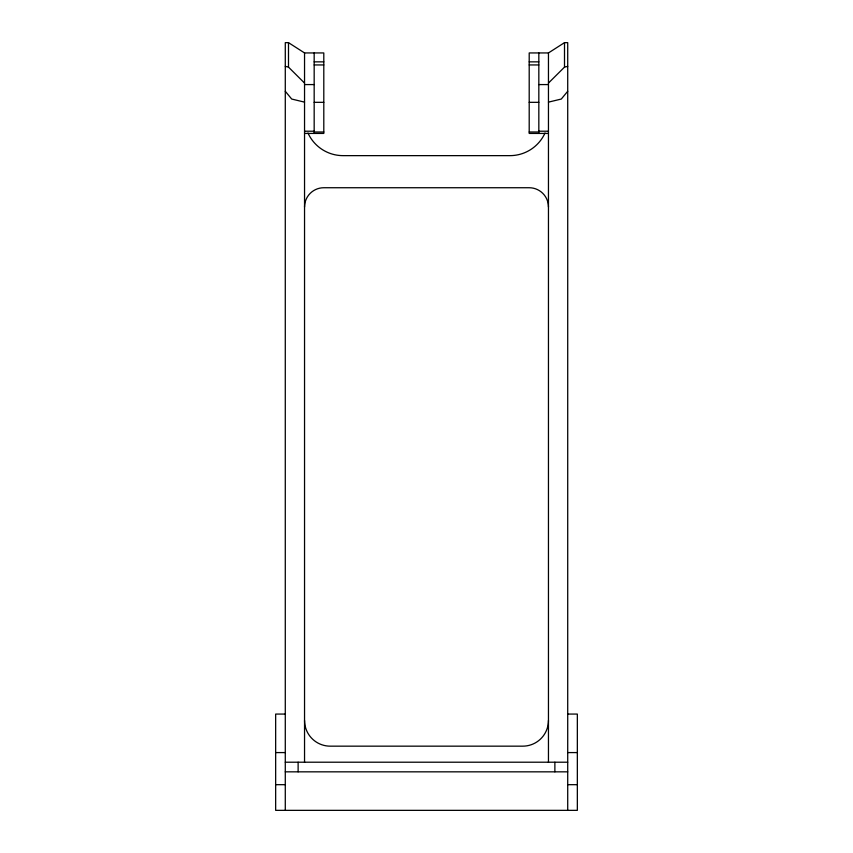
<?xml version="1.0" encoding="UTF-8"?>
<svg xmlns="http://www.w3.org/2000/svg" width="853" height="853" viewBox="0 0 853 853"><rect width="100%" height="100%" fill="white"/><g stroke="black" fill="none" stroke-linecap="round" stroke-linejoin="round"><path stroke-width="1.28" d="M567.714 91.271L561.295 99.044L548.458 102.136M548.458 83.072L564.505 67.12L567.714 66.353M548.458 133.431L529.201 133.431L529.201 52.939L548.458 52.939L564.505 42.65L567.714 42.65L567.714 810.35M304.542 133.431L323.799 133.431L323.799 52.939L304.542 52.939L288.495 42.65L285.286 42.65L285.286 810.35M314.171 61.853L323.799 61.853M529.201 61.853L538.829 61.853M314.171 64.945L323.799 64.945M529.201 64.945L538.829 64.945M304.542 84.575L314.171 84.575M538.829 84.575L548.458 84.575M314.171 102.328L323.799 102.328M529.201 102.328L538.829 102.328M304.542 131.213L314.171 131.213M538.829 131.213L548.458 131.213M314.171 131.991L323.799 131.991M529.201 131.991L538.829 131.991M285.286 714.068L275.658 714.068L275.658 810.35L577.342 810.35L577.342 714.068L567.714 714.068M275.658 752.581L285.286 752.581M567.714 752.581L577.342 752.581M285.286 762.209L567.714 762.209M285.286 771.837L567.714 771.837M275.658 784.675L285.286 784.675M567.714 784.675L577.342 784.675M285.286 66.353L288.495 67.12L304.542 83.072M304.542 102.136L291.705 99.044L285.286 91.271M564.505 42.65L564.505 67.12M554.876 762.209L554.876 771.837M548.458 52.939L548.458 762.443M538.829 52.939L538.829 133.431M314.171 52.939L314.171 133.431M304.542 52.939L304.542 762.443M298.123 762.209L298.123 771.837M288.495 42.65L288.495 67.12M548.458 206.991A19.256 19.256 0 0 0 529.201 187.735L323.799 187.735A19.256 19.256 0 0 0 304.542 206.991M307.976 133.015A38.513 38.513 0 0 0 343.055 155.641L509.945 155.641A38.513 38.513 0 0 0 545.024 133.015M304.542 720.486A25.675 25.675 0 0 0 330.218 746.162L522.782 746.162A25.675 25.675 0 0 0 548.458 720.486"/></g></svg>
